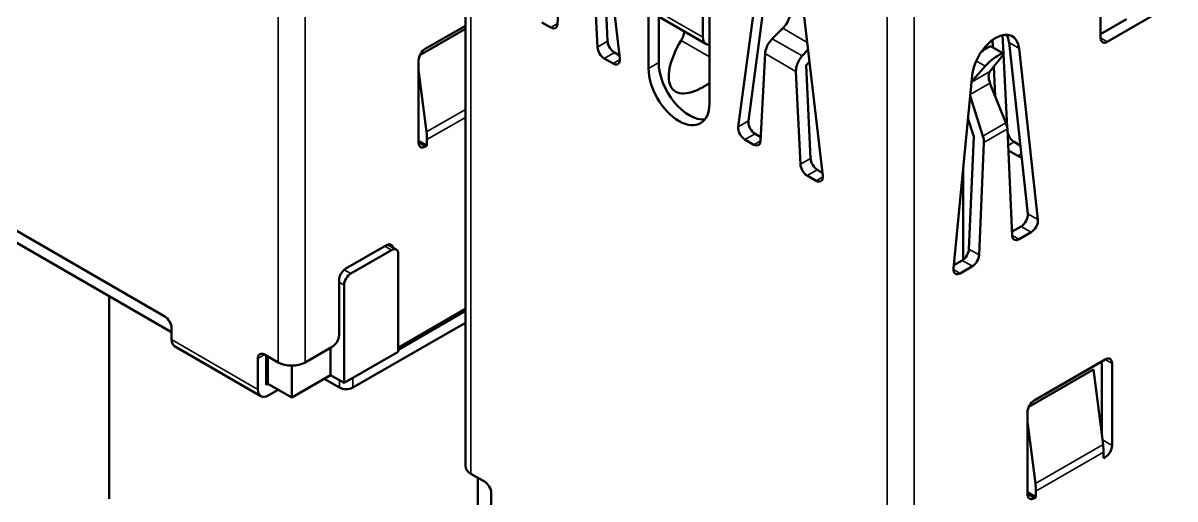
# Model space of a CAD drawing. Header units: millimetres. Extents: x 3100 to 5091, y 868 to 1900.
# Drawn here: x 3942.97 to 3967.05, y 1631.9 to 1641.85 of the extents above; entities that cross this region are included whole.
import ezdxf

# ---------------------------------------------------------------- set-up
doc = ezdxf.new("R2010")
doc.units = ezdxf.units.MM
doc.header["$LTSCALE"] = 1.8
doc.layers.add('외형선(ISO)', color=7, linetype='Continuous', lineweight=50)
doc.layers.add('좁은 외형선(ISO)', color=7, linetype='Continuous', lineweight=35)

msp = doc.modelspace()

# ---------------------------------------------------------------- linework, layer by layer
at = {"layer": '외형선(ISO)'}
for p, q in [((3952.215, 1647.364), (3952.215, 1632.593)), ((3955.444, 1641.108), (3955.015, 1644.796)), ((3954.236, 1643.66), (3954.143, 1641.826)), ((3954.976, 1641.345), (3954.883, 1643.286)), ((3955.189, 1641.468), (3955.095, 1643.409)), ((3956.045, 1643.269), (3956.045, 1640.901)), ((3965.492, 1641.538), (3965.492, 1643.252)), ((3958.347, 1642.872), (3957.918, 1639.679)), ((3958.56, 1642.995), (3958.131, 1639.802)), ((3957.176, 1642.616), (3957.176, 1641.554)), ((3957.317, 1640.166), (3957.317, 1642.534)), ((3959.686, 1638.658), (3959.257, 1642.347)), ((3967.047, 1642.273), (3965.633, 1641.456)), ((3953.816, 1641.861), (3954.002, 1641.754)), ((3956.25, 1641.984), (3957.24, 1641.412)), ((3956.257, 1641.98), (3956.257, 1641.023)), ((3966.032, 1641.932), (3965.492, 1641.619)), ((3951.264, 1641.177), (3952.215, 1641.726)), ((3951.378, 1641.309), (3952.215, 1641.793)), ((3958.852, 1641.739), (3958.63, 1641.52)), ((3963.464, 1641.212), (3963.444, 1641.596)), ((3957.277, 1641.399), (3957.317, 1641.393)), ((3963.208, 1641.36), (3963.462, 1641.214)), ((3963.239, 1641.342), (3963.231, 1641.493)), ((3963.971, 1637.862), (3963.579, 1641.44)), ((3955.118, 1641.11), (3955.304, 1641.002)), ((3955.33, 1641.232), (3955.436, 1641.171)), ((3958.479, 1641.21), (3958.386, 1639.377)), ((3959.254, 1641.16), (3959.38, 1641.293)), ((3963.437, 1641.153), (3963.181, 1640.838)), ((3963.541, 1639.671), (3963.465, 1641.196)), ((3964.183, 1637.74), (3963.791, 1641.318)), ((3951.236, 1639.35), (3951.236, 1641.064)), ((3951.236, 1640.866), (3951.402, 1639.573)), ((3959.431, 1639.018), (3959.338, 1640.959)), ((3959.342, 1640.97), (3959.409, 1641.041)), ((3962.796, 1640.623), (3963.082, 1640.948)), ((3963.29, 1640.324), (3963.259, 1640.935)), ((3959.219, 1638.896), (3959.126, 1640.837)), ((3962.808, 1640.75), (3962.416, 1636.72)), ((3957.317, 1640.588), (3957.186, 1640.512)), ((3963.181, 1640.595), (3963.515, 1639.763)), ((3963.034, 1639.486), (3962.767, 1640.33)), ((3962.841, 1639.478), (3962.721, 1639.858)), ((3951.413, 1639.412), (3951.413, 1639.288)), ((3958.058, 1639.412), (3958.245, 1639.304)), ((3958.271, 1639.534), (3958.39, 1639.465)), ((3962.741, 1637.124), (3962.842, 1639.474)), ((3963.545, 1639.635), (3963.646, 1637.402)), ((3951.236, 1639.39), (3951.413, 1639.288)), ((3951.413, 1639.288), (3951.378, 1639.268)), ((3962.953, 1637.002), (3963.054, 1639.351)), ((3963.565, 1639.188), (3963.765, 1639.073)), ((3963.686, 1639.363), (3963.815, 1639.289)), ((3959.572, 1638.783), (3959.679, 1638.721)), ((3962.621, 1638.824), (3962.621, 1636.902)), ((3959.36, 1638.66), (3959.546, 1638.553)), ((3945.933, 1635.716), (3941.973, 1638.002)), ((3942.185, 1637.635), (3946.074, 1635.39)), ((3963.642, 1637.49), (3963.83, 1637.599)), ((3963.788, 1637.329), (3964.043, 1637.476)), ((3949.716, 1636.716), (3950.565, 1637.206)), ((3950.671, 1637.104), (3949.822, 1636.614)), ((3950.771, 1637.114), (3950.59, 1637.218)), ((3950.812, 1634.981), (3950.812, 1637.023)), ((3962.423, 1636.786), (3962.599, 1636.888)), ((3962.557, 1636.618), (3962.812, 1636.765)), ((3949.575, 1635.328), (3949.575, 1636.471)), ((3949.681, 1636.369), (3949.681, 1634.328)), ((3944.773, 1636.141), (3944.773, 1631.903)), ((3952.215, 1635.873), (3950.812, 1635.063)), ((3950.812, 1635.022), (3952.215, 1635.832)), ((3949.865, 1634.23), (3952.215, 1635.587)), ((3946.074, 1635.234), (3946.074, 1635.471)), ((3946.139, 1635.093), (3947.942, 1634.052)), ((3948.868, 1634.757), (3949.433, 1635.083)), ((3947.878, 1634.193), (3947.878, 1634.838)), ((3948.019, 1634.92), (3948.302, 1634.757)), ((3948.054, 1634.287), (3948.054, 1634.9)), ((3948.09, 1634.879), (3948.09, 1634.308)), ((3948.09, 1634.879), (3948.09, 1634.316)), ((3949.398, 1635.063), (3949.398, 1634.491)), ((3949.681, 1634.328), (3950.812, 1634.981)), ((3948.585, 1634.689), (3948.585, 1634.022)), ((3963.992, 1633.829), (3965.343, 1634.609)), ((3964.106, 1633.961), (3965.591, 1634.818)), ((3965.343, 1634.609), (3965.545, 1633.041)), ((3965.52, 1634.777), (3965.52, 1633.233)), ((3965.732, 1634.736), (3965.732, 1633.022)), ((3948.585, 1634.022), (3949.398, 1634.491)), ((3949.263, 1634.414), (3949.582, 1634.23)), ((3949.681, 1634.328), (3949.398, 1634.491)), ((3948.09, 1634.308), (3948.054, 1634.287)), ((3948.585, 1634.022), (3948.09, 1634.308)), ((3948.302, 1634.185), (3948.097, 1634.067)), ((3963.964, 1632.001), (3963.964, 1633.716)), ((3963.964, 1633.517), (3964.13, 1632.225)), ((3965.555, 1632.88), (3965.555, 1632.756)), ((3965.591, 1632.777), (3965.555, 1632.756)), ((3952.615, 1632.266), (3952.332, 1632.43)), ((3952.474, 1632.348), (3952.474, 1631.777)), ((3952.757, 1632.022), (3952.757, 1631.377)), ((3963.964, 1632.042), (3964.141, 1631.94)), ((3964.141, 1631.94), (3964.106, 1631.919)), ((3964.141, 1632.064), (3964.141, 1631.94))]:
    msp.add_line(p, q, dxfattribs=at)
for centre, major_axis, ratio, start_param, end_param in [((3954.002, 1641.917), (0.1, -0.173), 0.57735, 5.497787, 7.011681), ((3958.784, 1641.923), (0.167, 0.261), 0.543627, 4.322103, 5.354189), ((3963.3, 1640.966), (0.35, 0.606), 0.57735, 5.616182, 8.520985), ((3963.087, 1641.089), (0.35, 0.606), 0.57735, 5.616182, 5.975298), ((3955.118, 1641.273), (0.1, -0.173), 0.57735, 3.983893, 5.497787), ((3955.33, 1641.395), (0.1, -0.173), 0.57735, 3.983893, 5.497787), ((3957.38, 1641.432), (-0.802, -0.994), 0.443119, 5.009398, 7.283355), ((3957.395, 1641.681), (-0.155, -0.268), 0.57735, 5.497787, 6.497234), ((3958.698, 1641.337), (0.167, 0.261), 0.543627, 1.180511, 2.381585), ((3963, 1641.19), (-0.211, -0.168), 0.172363, 3.209179, 4.567396), ((3965.633, 1641.619), (-0.1, -0.173), 0.57735, 5.497787, 7.068583), ((3951.378, 1641.146), (-0.1, -0.173), 0.57735, 3.926991, 5.497787), ((3955.304, 1641.165), (0.1, -0.173), 0.57735, 5.497787, 7.211554), ((3959.345, 1640.963), (0.141, 0.276), 0.609189, 1.123241, 2.324315), ((3963.253, 1641.044), (-0.211, -0.168), 0.172363, 2.474771, 5.514385), ((3956.681, 1640.534), (0.45, -0.779), 0.57735, 3.926991, 7.068583), ((3956.893, 1640.656), (0.45, -0.779), 0.57735, 3.926991, 6.045244), ((3959.345, 1640.963), (0.00454, 0.00892), 0.609189, 1.123241, 2.324315), ((3963.371, 1640.597), (-0.166, 0.262), 0.547208, 0.181104, 1.24256), ((3958.058, 1639.575), (0.1, -0.173), 0.57735, 3.784021, 5.497787), ((3958.271, 1639.697), (0.1, -0.173), 0.57735, 3.784021, 5.497787), ((3963.326, 1639.761), (-0.166, 0.262), 0.547208, 3.903968, 4.384153), ((3950.565, 1639.902), (0.6, -1.039), 0.57735, 0.785398, 0.944331), ((3962.835, 1639.478), (-0.00459, 0.00889), 0.605982, 3.955222, 4.435406), ((3962.835, 1639.478), (-0.142, 0.276), 0.605982, 3.955222, 4.435406), ((3963.686, 1639.527), (0.1, -0.173), 0.57735, 4.141833, 5.497787), ((3951.378, 1639.431), (-0.1, -0.173), 0.57735, 5.497787, 7.068583), ((3958.245, 1639.468), (0.1, -0.173), 0.57735, 5.497787, 7.011681), ((3959.572, 1638.946), (0.1, -0.173), 0.57735, 3.983893, 5.497787), ((3963.765, 1639.311), (0.146, -0.253), 0.57735, 5.497787, 5.875798), ((3959.36, 1638.823), (0.1, -0.173), 0.57735, 3.983893, 5.497787), ((3959.546, 1638.716), (0.1, -0.173), 0.57735, 5.497787, 7.211554), ((3963.83, 1637.762), (0.1, 0.173), 0.57735, 3.926991, 5.616182), ((3964.043, 1637.639), (0.1, 0.173), 0.57735, 3.926991, 5.616182), ((3950.565, 1637.043), (0.1, 0.173), 0.57735, 5.679455, 7.068583), ((3963.788, 1637.492), (-0.1, -0.173), 0.57735, 5.548776, 7.068583), ((3950.671, 1636.941), (0.1, 0.173), 0.57735, 5.497787, 7.068583), ((3962.599, 1637.051), (0.1, 0.173), 0.57735, 3.926991, 5.446798), ((3962.812, 1636.929), (0.1, 0.173), 0.57735, 3.926991, 5.446798), ((3949.716, 1636.553), (-0.1, -0.173), 0.57735, 3.926991, 5.497787), ((3949.822, 1636.451), (-0.1, -0.173), 0.57735, 3.926991, 5.497787), ((3962.557, 1636.781), (-0.1, -0.173), 0.57735, 5.379392, 7.068583), ((3945.933, 1635.553), (-0.1, 0.173), 0.57735, 3.926991, 5.497787), ((3949.433, 1635.247), (0.1, 0.173), 0.57735, 3.926991, 5.497787), ((3946.294, 1635.361), (-0.155, -0.268), 0.57735, 5.497787, 6.283185), ((3948.019, 1634.757), (-0.1, 0.173), 0.57735, 5.497787, 7.068583), ((3965.591, 1634.655), (0.1, 0.173), 0.57735, 5.497787, 7.068583), ((3948.585, 1634.92), (-0.4, 0), 0.57735, 0.785398, 2.356194), ((3948.097, 1634.32), (-0.155, -0.268), 0.57735, 5.497787, 7.068583), ((3949.723, 1634.312), (-0.2, 0), 0.57735, 0.785398, 2.356194), ((3964.106, 1633.797), (-0.1, -0.173), 0.57735, 3.926991, 5.497787), ((3964.707, 1633.37), (0.6, -1.039), 0.57735, 0.785398, 0.944331), ((3965.591, 1632.94), (0.1, 0.173), 0.57735, 3.926991, 5.497787), ((3952.615, 1632.593), (-0.4, 0), 0.57735, 0, 0.785398), ((3952.615, 1632.103), (-0.1, 0.173), 0.57735, 3.926991, 5.497787), ((3963.292, 1632.553), (0.6, -1.039), 0.57735, 0.785398, 0.944331), ((3964.106, 1632.083), (-0.1, -0.173), 0.57735, 5.497787, 7.068583)]:
    msp.add_ellipse(centre, major_axis=major_axis, ratio=ratio, start_param=start_param, end_param=end_param, dxfattribs=at)
msp.add_open_spline([(3956.798, 1641.667), (3956.797, 1641.661), (3956.795, 1641.655), (3956.783, 1641.612), (3956.77, 1641.573), (3956.746, 1641.52), (3956.736, 1641.5), (3956.724, 1641.481)], degree=3, knots=[0.05615259, 0.05615259, 0.05615259, 0.05615259, 0.05812658, 0.05812658, 0.06942933, 0.06942933, 0.0758304, 0.0758304, 0.0758304, 0.0758304], dxfattribs=at)
at = {"layer": '좁은 외형선(ISO)'}
for p, q in [((3948.302, 1649.527), (3948.302, 1634.757)), ((3948.868, 1649.527), (3948.868, 1634.757)), ((3952.332, 1647.2), (3952.332, 1632.43)), ((3956.186, 1642.126), (3957.176, 1641.554)), ((3961.03, 1642.179), (3961.03, 1627.408)), ((3961.595, 1642.179), (3961.595, 1627.408)), ((3954.002, 1641.754), (3954.144, 1641.836)), ((3958.852, 1641.739), (3959.362, 1641.444)), ((3954.976, 1641.345), (3955.189, 1641.468)), ((3956.724, 1641.481), (3957.317, 1641.139)), ((3958.63, 1641.52), (3959.254, 1641.16)), ((3963.579, 1641.44), (3963.791, 1641.318)), ((3965.492, 1641.538), (3965.633, 1641.456)), ((3955.33, 1641.232), (3955.118, 1641.11)), ((3958.479, 1641.21), (3959.126, 1640.837)), ((3955.445, 1641.084), (3955.304, 1641.002)), ((3956.257, 1641.023), (3956.045, 1640.901)), ((3962.893, 1641.057), (3963.082, 1640.948)), ((3963.181, 1640.838), (3962.795, 1640.615)), ((3963.181, 1640.595), (3962.77, 1640.358)), ((3951.402, 1639.573), (3952.215, 1640.043)), ((3951.413, 1639.412), (3952.215, 1639.875)), ((3958.131, 1639.802), (3957.918, 1639.679)), ((3963.515, 1639.763), (3963.034, 1639.486)), ((3958.271, 1639.534), (3958.058, 1639.412)), ((3963.545, 1639.635), (3963.054, 1639.351)), ((3951.236, 1639.35), (3951.378, 1639.268)), ((3958.245, 1639.304), (3958.386, 1639.386)), ((3963.686, 1639.363), (3963.561, 1639.291)), ((3959.219, 1638.896), (3959.431, 1639.018)), ((3963.834, 1639.113), (3963.765, 1639.073)), ((3959.572, 1638.783), (3959.36, 1638.66)), ((3959.688, 1638.634), (3959.546, 1638.553)), ((3963.971, 1637.862), (3964.183, 1637.74)), ((3963.83, 1637.599), (3964.043, 1637.476)), ((3963.646, 1637.411), (3963.788, 1637.329)), ((3950.671, 1637.104), (3950.529, 1637.186)), ((3962.741, 1637.124), (3962.953, 1637.002)), ((3962.812, 1636.765), (3962.599, 1636.888)), ((3949.684, 1636.694), (3949.822, 1636.614)), ((3962.415, 1636.7), (3962.557, 1636.618)), ((3949.681, 1636.369), (3949.575, 1636.431)), ((3946.074, 1635.234), (3947.878, 1634.193)), ((3948.019, 1634.92), (3947.878, 1634.838)), ((3965.732, 1634.736), (3965.591, 1634.818)), ((3949.582, 1634.23), (3949.582, 1634.385)), ((3949.865, 1634.434), (3949.865, 1634.23)), ((3964.13, 1632.225), (3965.545, 1633.041)), ((3965.532, 1633.137), (3965.732, 1633.022)), ((3964.141, 1632.064), (3965.555, 1632.88)), ((3965.591, 1632.777), (3965.555, 1632.797)), ((3963.964, 1632.001), (3964.106, 1631.919))]:
    msp.add_line(p, q, dxfattribs=at)

doc.saveas('drawing.dxf')
